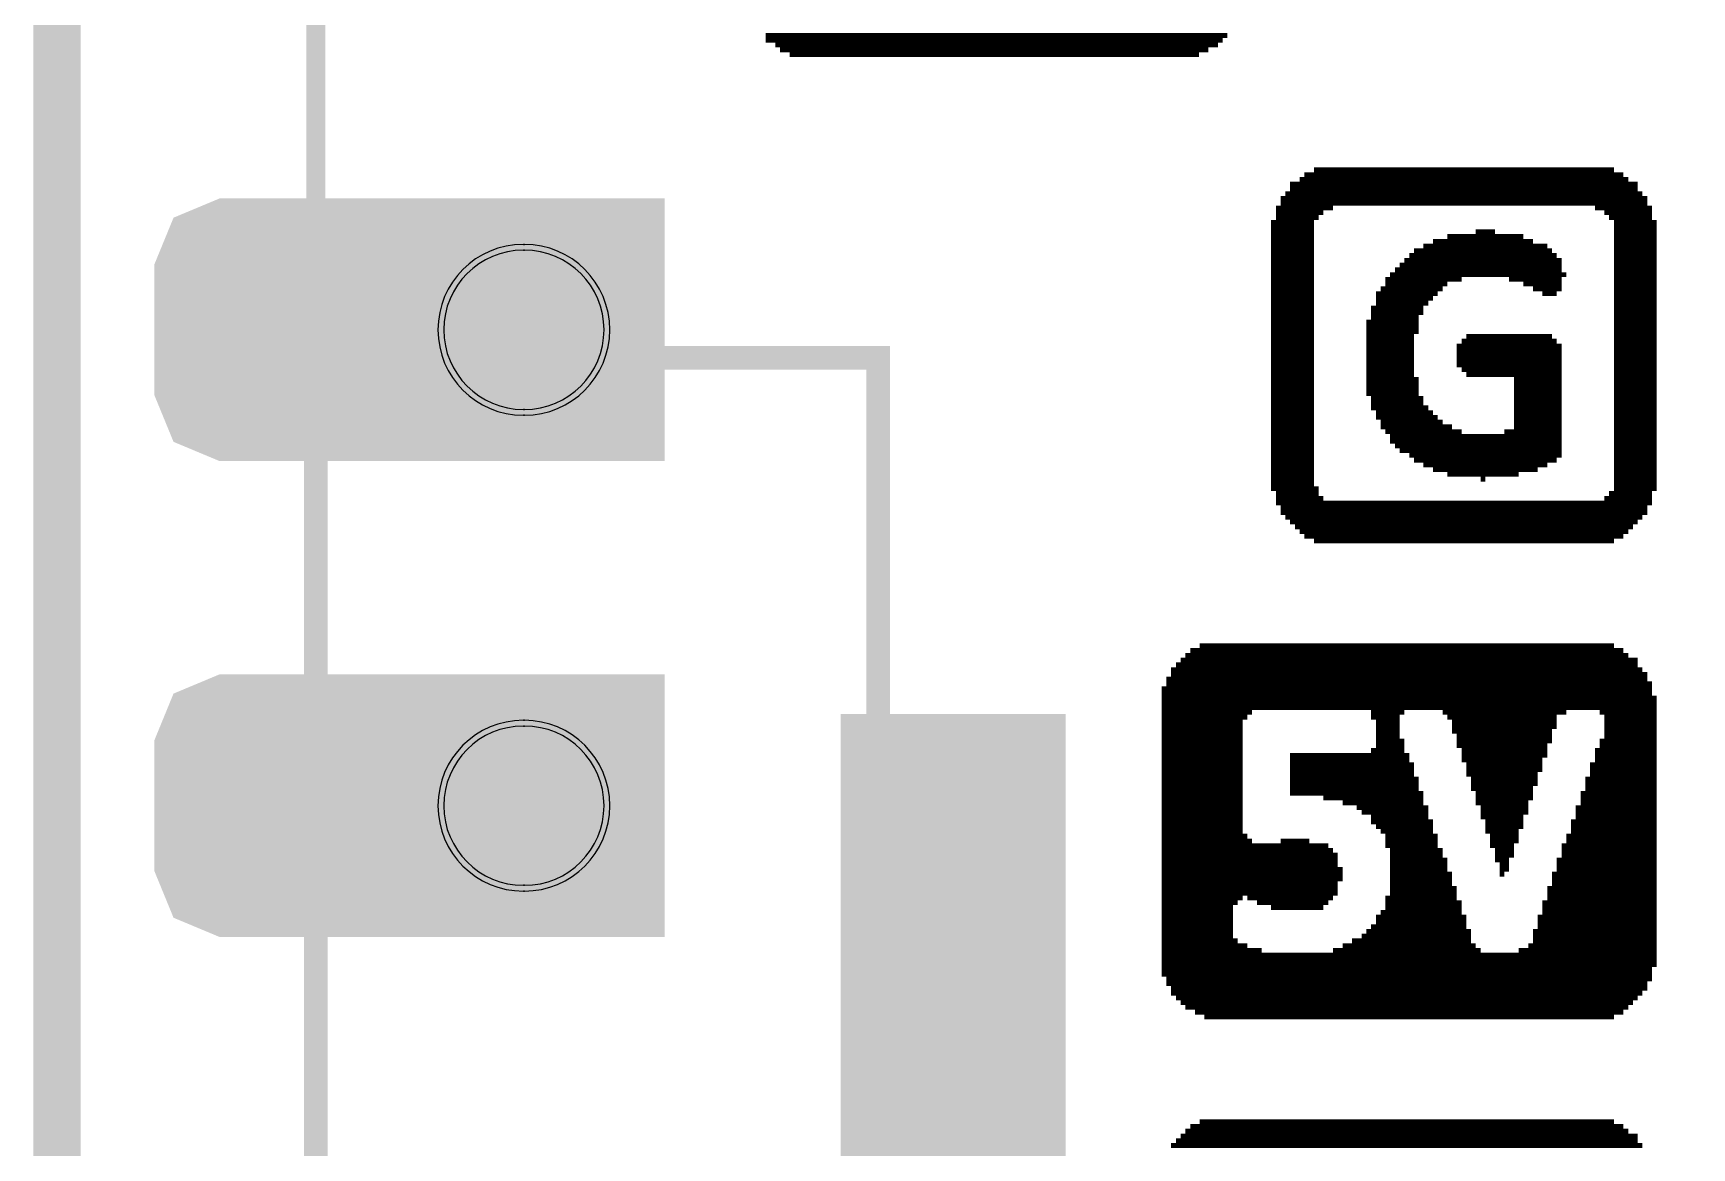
# Model space of a CAD drawing. Header units: millimetres. Extents: x -19 to 69, y -19.1 to 19.1.
# Drawn here: x 18.59 to 27.44, y -11.86 to -5.91 of the extents above; entities that cross this region are included whole.
import ezdxf

# ---------------------------------------------------------------- set-up
doc = ezdxf.new("R2010")
doc.units = ezdxf.units.MM
for name, color, linetype, true_color in [('BoardOutLine', 7, 'Continuous', 0xff00ff), ('BottomSolderMaskLayer', 7, 'Continuous', 0xaa00ff), ('Mechanical', 7, 'Continuous', 0xf022f0), ('Multi-Layer', 7, 'Continuous', 0xc0c0c0), ('TopLayer', 7, 'Continuous', 0xff0000), ('TopPasteMaskLayer', 7, 'Continuous', 0x808080), ('TopSilkLayer', 7, 'Continuous', 0xffcc00), ('TopSolderMaskLayer', 7, 'Continuous', 0x800080)]:
    doc.layers.add(name, color=color, linetype=linetype, true_color=true_color)

msp = doc.modelspace()

# ---------------------------------------------------------------- hatches: boundary and pattern name
at = {"layer": 'BottomSolderMaskLayer'}
for points in [[(20.4583, -6.7923), (21.9599, -6.7923), (21.9599, -8.1939), (20.4583, -8.1939)], [(20.4583, -9.3323), (21.9599, -9.3323), (21.9599, -10.7339), (20.4583, -10.7339)]]:
    msp.add_hatch(color=256, dxfattribs=at).paths.add_polyline_path(points)
at = {"layer": 'Multi-Layer'}
for points in [[(20.5091, -6.8431), (21.9091, -6.8431), (21.9091, -8.1431), (20.5091, -8.1431)], [(20.5091, -9.3831), (21.9091, -9.3831), (21.9091, -10.6831), (20.5091, -10.6831)]]:
    msp.add_hatch(color=256, dxfattribs=at).paths.add_polyline_path(points)
at = {"layer": 'TopLayer'}
for points in [[(19.2891, -7.168), (19.3842, -6.9382), (19.614, -6.843), (20.464, -6.843), (20.6939, -6.9382), (20.7891, -7.168), (20.7891, -7.818), (20.6939, -8.0478), (20.464, -8.143), (19.614, -8.143), (19.3842, -8.0478), (19.2891, -7.818)], [(19.2891, -9.708), (19.3842, -9.4782), (19.614, -9.383), (20.464, -9.383), (20.6939, -9.4782), (20.7891, -9.708), (20.7891, -10.358), (20.6939, -10.5878), (20.464, -10.683), (19.614, -10.683), (19.3842, -10.5878), (19.2891, -10.358)]]:
    msp.add_hatch(color=256, dxfattribs=at).paths.add_polyline_path(points)
at = {"layer": 'TopPasteMaskLayer'}
for points in [[(19.2891, -7.168), (19.3842, -6.9382), (19.614, -6.843), (20.464, -6.843), (20.6939, -6.9382), (20.7891, -7.168), (20.7891, -7.818), (20.6939, -8.0478), (20.464, -8.143), (19.614, -8.143), (19.3842, -8.0478), (19.2891, -7.818)], [(19.2891, -9.708), (19.3842, -9.4782), (19.614, -9.383), (20.464, -9.383), (20.6939, -9.4782), (20.7891, -9.708), (20.7891, -10.358), (20.6939, -10.5878), (20.464, -10.683), (19.614, -10.683), (19.3842, -10.5878), (19.2891, -10.358)]]:
    msp.add_hatch(color=256, dxfattribs=at).paths.add_polyline_path(points)
at = {"layer": 'TopSolderMaskLayer'}
for points in [[(19.2383, -7.1426), (19.3399, -6.8948), (19.5853, -6.7922), (20.4928, -6.7922), (20.7382, -6.8948), (20.8399, -7.1426), (20.8399, -7.8434), (20.7382, -8.0912), (20.4928, -8.1938), (19.5853, -8.1938), (19.3399, -8.0912), (19.2383, -7.8434)], [(20.4583, -6.7923), (21.9599, -6.7923), (21.9599, -8.1939), (20.4583, -8.1939)], [(19.2383, -9.6826), (19.3399, -9.4348), (19.5853, -9.3322), (20.4928, -9.3322), (20.7382, -9.4348), (20.8399, -9.6826), (20.8399, -10.3834), (20.7382, -10.6312), (20.4928, -10.7338), (19.5853, -10.7338), (19.3399, -10.6312), (19.2383, -10.3834)], [(20.4583, -9.3323), (21.9599, -9.3323), (21.9599, -10.7339), (20.4583, -10.7339)]]:
    msp.add_hatch(color=256, dxfattribs=at).paths.add_polyline_path(points)

# ---------------------------------------------------------------- linework, layer by layer
at = {"layer": 'BoardOutLine', "const_width": 0.254}
msp.add_lwpolyline([(18.718, 16.603), (40.7181, 16.603), (40.7181, -17.397), (18.718, -17.397), (18.718, 16.603)], close=True, dxfattribs=at)
at = {"layer": 'BottomSolderMaskLayer'}
for points in [[(21.2118, -7.0373), (21.2064, -7.0373)], [(21.2118, -7.949), (21.2064, -7.949)], [(21.2118, -9.5773), (21.2064, -9.5773)], [(21.2118, -10.489), (21.2064, -10.489)]]:
    msp.add_lwpolyline(points, close=True, dxfattribs=at)
for centre, start, end in [((21.2064, -7.4931), 90, 270), ((21.2118, -7.4931), 270, 90), ((21.2064, -10.0331), 90, 270), ((21.2118, -10.0331), 270, 90)]:
    msp.add_arc(centre, 0.4558, start, end, dxfattribs=at)
at = {"layer": 'Mechanical', "const_width": 1.2}
msp.add_lwpolyline([(23.4991, -15.743), (23.4991, -9.543)], dxfattribs=at)
at = {"layer": 'Multi-Layer'}
for points in [[(21.2117, -7.0681), (21.2066, -7.0681)], [(21.2117, -7.9181), (21.2066, -7.9181)], [(21.2117, -9.6081), (21.2066, -9.6081)], [(21.2117, -10.4581), (21.2066, -10.4581)]]:
    msp.add_lwpolyline(points, close=True, dxfattribs=at)
for centre, start, end in [((21.2066, -7.4931), 90, 270), ((21.2117, -7.4931), 270, 90), ((21.2066, -10.0331), 90, 270), ((21.2117, -10.0331), 270, 90)]:
    msp.add_arc(centre, 0.425, start, end, dxfattribs=at)
at = {"layer": 'TopSilkLayer'}
for points, const_width in [([(40.0991, -17.143), (40.0991, 14.857), (39.0991, 15.857), (37.5991, 15.857), (37.5991, 14.857), (35.5991, 14.857), (35.5991, 15.857), (30.0991, 15.857), (24.5991, 15.857), (24.5991, 14.857), (22.5991, 14.857), (22.5991, 15.857), (21.0991, 15.857), (20.099, 14.857), (20.099, -17.143)], 0.1), ([(22.4993, -5.9226), (24.9631, -5.9226)], 0.0254), ([(22.4993, -5.948), (24.9377, -5.948)], 0.0254), ([(22.5501, -5.9734), (24.9123, -5.9734)], 0.0254), ([(22.5754, -5.9988), (24.8614, -5.9988)], 0.0254), ([(22.6263, -6.0242), (24.8107, -6.0242)], 0.0254), ([(25.4245, -6.6396), (27.0247, -6.6396)], 0.0254), ([(25.2975, -6.7158), (27.1517, -6.7158)], 0.0254), ([(25.3483, -6.6904), (27.1009, -6.6904)], 0.0254), ([(25.3737, -6.665), (27.0755, -6.665)], 0.0254), ([(25.2467, -6.792), (27.2025, -6.792)], 0.0254), ([(25.2467, -6.8174), (27.2025, -6.8174)], 0.0254), ([(25.2721, -6.7666), (27.1771, -6.7666)], 0.0254), ([(25.2975, -6.7412), (27.1517, -6.7412)], 0.0254), ([(25.2213, -6.8428), (25.5261, -6.8428)], 0.0254), ([(25.2213, -6.8682), (25.4753, -6.8682)], 0.0254), ([(25.2213, -6.8936), (25.4499, -6.8936)], 0.0254), ([(26.9231, -6.8428), (27.2279, -6.8428)], 0.0254), ([(26.9739, -6.8682), (27.2279, -6.8682)], 0.0254), ([(26.9993, -6.8936), (27.2279, -6.8936)], 0.0254), ([(25.1959, -6.919), (25.4245, -6.919)], 0.0254), ([(25.1959, -6.9444), (25.4245, -6.9444)], 0.0254), ([(25.1959, -6.9698), (25.4245, -6.9698)], 0.0254), ([(25.1959, -6.9952), (25.4245, -6.9952)], 0.0254), ([(26.1357, -6.9952), (26.5421, -6.9952)], 0.0254), ([(26.2881, -6.9698), (26.3897, -6.9698)], 0.0254), ([(27.0247, -6.919), (27.2533, -6.919)], 0.0254), ([(27.0247, -6.9444), (27.2533, -6.9444)], 0.0254), ([(27.0247, -6.9698), (27.2533, -6.9698)], 0.0254), ([(27.0247, -6.9952), (27.2533, -6.9952)], 0.0254), ([(25.1959, -7.0206), (25.4245, -7.0206)], 0.0254), ([(25.1959, -7.046), (25.4245, -7.046)], 0.0254), ([(25.1959, -7.0714), (25.4245, -7.0714)], 0.0254), ([(25.9579, -7.0714), (26.6945, -7.0714)], 0.0254), ([(26.0087, -7.046), (26.6691, -7.046)], 0.0254), ([(26.0595, -7.0206), (26.5929, -7.0206)], 0.0254), ([(27.0247, -7.0206), (27.2533, -7.0206)], 0.0254), ([(27.0247, -7.046), (27.2533, -7.046)], 0.0254), ([(27.0247, -7.0714), (27.2533, -7.0714)], 0.0254), ([(25.1959, -7.0968), (25.4245, -7.0968)], 0.0254), ([(25.1959, -7.1222), (25.4245, -7.1222)], 0.0254), ([(25.1959, -7.1476), (25.4245, -7.1476)], 0.0254), ([(25.1959, -7.173), (25.4245, -7.173)], 0.0254), ([(25.8563, -7.173), (26.7453, -7.173)], 0.0254), ([(25.8817, -7.1476), (26.7453, -7.1476)], 0.0254), ([(25.9071, -7.1222), (26.7453, -7.1222)], 0.0254), ([(25.9325, -7.0968), (26.7199, -7.0968)], 0.0254), ([(27.0247, -7.0968), (27.2533, -7.0968)], 0.0254), ([(27.0247, -7.1222), (27.2533, -7.1222)], 0.0254), ([(27.0247, -7.1476), (27.2533, -7.1476)], 0.0254), ([(27.0247, -7.173), (27.2533, -7.173)], 0.0254), ([(25.1959, -7.1984), (25.4245, -7.1984)], 0.0254), ([(25.1959, -7.2238), (25.4245, -7.2238)], 0.0254), ([(25.1959, -7.2492), (25.4245, -7.2492)], 0.0254), ([(25.8055, -7.2238), (26.2119, -7.2238)], 0.0254), ([(25.8055, -7.2492), (26.1357, -7.2492)], 0.0254), ([(25.8309, -7.1984), (26.7707, -7.1984)], 0.0254), ([(26.4659, -7.2238), (26.7453, -7.2238)], 0.0254), ([(26.5421, -7.2492), (26.7453, -7.2492)], 0.0254), ([(27.0247, -7.1984), (27.2533, -7.1984)], 0.0254), ([(27.0247, -7.2238), (27.2533, -7.2238)], 0.0254), ([(27.0247, -7.2492), (27.2533, -7.2492)], 0.0254), ([(25.1959, -7.2746), (25.4245, -7.2746)], 0.0254), ([(25.1959, -7.3), (25.4245, -7.3)], 0.0254), ([(25.1959, -7.3254), (25.4245, -7.3254)], 0.0254), ([(25.1959, -7.3508), (25.4245, -7.3508)], 0.0254), ([(25.7547, -7.3), (26.0849, -7.3)], 0.0254), ([(25.7547, -7.3254), (26.0595, -7.3254)], 0.0254), ([(25.7547, -7.3508), (26.0341, -7.3508)], 0.0254), ([(25.7801, -7.2746), (26.1103, -7.2746)], 0.0254), ([(26.5929, -7.2746), (26.7453, -7.2746)], 0.0254), ([(26.6437, -7.3), (26.7199, -7.3)], 0.0254), ([(27.0247, -7.2746), (27.2533, -7.2746)], 0.0254), ([(27.0247, -7.3), (27.2533, -7.3)], 0.0254), ([(27.0247, -7.3254), (27.2533, -7.3254)], 0.0254), ([(27.0247, -7.3508), (27.2533, -7.3508)], 0.0254), ([(25.1959, -7.3762), (25.4245, -7.3762)], 0.0254), ([(25.1959, -7.4016), (25.4245, -7.4016)], 0.0254), ([(25.1959, -7.427), (25.4245, -7.427)], 0.0254), ([(25.7293, -7.3762), (26.0087, -7.3762)], 0.0254), ([(25.7293, -7.4016), (26.0087, -7.4016)], 0.0254), ([(25.7293, -7.427), (25.9833, -7.427)], 0.0254), ([(27.0247, -7.3762), (27.2533, -7.3762)], 0.0254), ([(27.0247, -7.4016), (27.2533, -7.4016)], 0.0254), ([(27.0247, -7.427), (27.2533, -7.427)], 0.0254), ([(25.1959, -7.4524), (25.4245, -7.4524)], 0.0254), ([(25.1959, -7.4778), (25.4245, -7.4778)], 0.0254), ([(25.1959, -7.5032), (25.4245, -7.5032)], 0.0254), ([(25.1959, -7.5286), (25.4245, -7.5286)], 0.0254), ([(25.7039, -7.4524), (25.9833, -7.4524)], 0.0254), ([(25.7039, -7.4778), (25.9833, -7.4778)], 0.0254), ([(25.7039, -7.5032), (25.9833, -7.5032)], 0.0254), ([(25.7039, -7.5286), (25.9579, -7.5286)], 0.0254), ([(26.2373, -7.5286), (26.6945, -7.5286)], 0.0254), ([(27.0247, -7.4524), (27.2533, -7.4524)], 0.0254), ([(27.0247, -7.4778), (27.2533, -7.4778)], 0.0254), ([(27.0247, -7.5032), (27.2533, -7.5032)], 0.0254), ([(27.0247, -7.5286), (27.2533, -7.5286)], 0.0254), ([(25.1959, -7.554), (25.4245, -7.554)], 0.0254), ([(25.1959, -7.5794), (25.4245, -7.5794)], 0.0254), ([(25.1959, -7.6048), (25.4245, -7.6048)], 0.0254), ([(25.7039, -7.554), (25.9579, -7.554)], 0.0254), ([(25.7039, -7.5794), (25.9579, -7.5794)], 0.0254), ([(25.7039, -7.6048), (25.9579, -7.6048)], 0.0254), ([(26.1865, -7.5794), (26.7453, -7.5794)], 0.0254), ([(26.1865, -7.6048), (26.7453, -7.6048)], 0.0254), ([(26.2119, -7.554), (26.7199, -7.554)], 0.0254), ([(27.0247, -7.554), (27.2533, -7.554)], 0.0254), ([(27.0247, -7.5794), (27.2533, -7.5794)], 0.0254), ([(27.0247, -7.6048), (27.2533, -7.6048)], 0.0254), ([(25.1959, -7.6302), (25.4245, -7.6302)], 0.0254), ([(25.1959, -7.6556), (25.4245, -7.6556)], 0.0254), ([(25.1959, -7.681), (25.4245, -7.681)], 0.0254), ([(25.1959, -7.7064), (25.4245, -7.7064)], 0.0254), ([(25.7039, -7.6302), (25.9579, -7.6302)], 0.0254), ([(25.7039, -7.6556), (25.9579, -7.6556)], 0.0254), ([(25.7039, -7.681), (25.9579, -7.681)], 0.0254), ([(25.7039, -7.7064), (25.9579, -7.7064)], 0.0254), ([(26.1865, -7.6302), (26.7453, -7.6302)], 0.0254), ([(26.1865, -7.6556), (26.7453, -7.6556)], 0.0254), ([(26.1865, -7.681), (26.7453, -7.681)], 0.0254), ([(26.2119, -7.7064), (26.7453, -7.7064)], 0.0254), ([(27.0247, -7.6302), (27.2533, -7.6302)], 0.0254), ([(27.0247, -7.6556), (27.2533, -7.6556)], 0.0254), ([(27.0247, -7.681), (27.2533, -7.681)], 0.0254), ([(27.0247, -7.7064), (27.2533, -7.7064)], 0.0254), ([(25.1959, -7.7318), (25.4245, -7.7318)], 0.0254), ([(25.1959, -7.7572), (25.4245, -7.7572)], 0.0254), ([(25.1959, -7.7826), (25.4245, -7.7826)], 0.0254), ([(25.7039, -7.7318), (25.9579, -7.7318)], 0.0254), ([(25.7039, -7.7572), (25.9833, -7.7572)], 0.0254), ([(25.7039, -7.7826), (25.9833, -7.7826)], 0.0254), ([(26.2373, -7.7318), (26.7453, -7.7318)], 0.0254), ([(26.4913, -7.7572), (26.7453, -7.7572)], 0.0254), ([(26.4913, -7.7826), (26.7453, -7.7826)], 0.0254), ([(27.0247, -7.7318), (27.2533, -7.7318)], 0.0254), ([(27.0247, -7.7572), (27.2533, -7.7572)], 0.0254), ([(27.0247, -7.7826), (27.2533, -7.7826)], 0.0254), ([(25.1959, -7.808), (25.4245, -7.808)], 0.0254), ([(25.1959, -7.8334), (25.4245, -7.8334)], 0.0254), ([(25.1959, -7.8588), (25.4245, -7.8588)], 0.0254), ([(25.1959, -7.8842), (25.4245, -7.8842)], 0.0254), ([(25.7039, -7.808), (25.9833, -7.808)], 0.0254), ([(25.7039, -7.8334), (25.9833, -7.8334)], 0.0254), ([(25.7293, -7.8588), (26.0087, -7.8588)], 0.0254), ([(25.7293, -7.8842), (26.0087, -7.8842)], 0.0254), ([(26.4913, -7.808), (26.7453, -7.808)], 0.0254), ([(26.4913, -7.8334), (26.7453, -7.8334)], 0.0254), ([(26.4913, -7.8588), (26.7453, -7.8588)], 0.0254), ([(26.4913, -7.8842), (26.7453, -7.8842)], 0.0254), ([(27.0247, -7.808), (27.2533, -7.808)], 0.0254), ([(27.0247, -7.8334), (27.2533, -7.8334)], 0.0254), ([(27.0247, -7.8588), (27.2533, -7.8588)], 0.0254), ([(27.0247, -7.8842), (27.2533, -7.8842)], 0.0254), ([(25.1959, -7.9096), (25.4245, -7.9096)], 0.0254), ([(25.1959, -7.935), (25.4245, -7.935)], 0.0254), ([(25.1959, -7.9604), (25.4245, -7.9604)], 0.0254), ([(25.7293, -7.9096), (26.0341, -7.9096)], 0.0254), ([(25.7547, -7.935), (26.0595, -7.935)], 0.0254), ([(25.7547, -7.9604), (26.0849, -7.9604)], 0.0254), ([(26.4913, -7.9096), (26.7453, -7.9096)], 0.0254), ([(26.4913, -7.935), (26.7453, -7.935)], 0.0254), ([(26.4913, -7.9604), (26.7453, -7.9604)], 0.0254), ([(27.0247, -7.9096), (27.2533, -7.9096)], 0.0254), ([(27.0247, -7.935), (27.2533, -7.935)], 0.0254), ([(27.0247, -7.9604), (27.2533, -7.9604)], 0.0254), ([(25.1959, -7.9858), (25.4245, -7.9858)], 0.0254), ([(25.1959, -8.0112), (25.4245, -8.0112)], 0.0254), ([(25.1959, -8.0366), (25.4245, -8.0366)], 0.0254), ([(25.1959, -8.062), (25.4245, -8.062)], 0.0254), ([(25.7801, -7.9858), (26.1103, -7.9858)], 0.0254), ([(25.7801, -8.0112), (26.1611, -8.0112)], 0.0254), ([(25.8055, -8.0366), (26.2119, -8.0366)], 0.0254), ([(25.8309, -8.062), (26.7453, -8.062)], 0.0254), ([(26.4405, -8.0366), (26.7453, -8.0366)], 0.0254), ([(26.4913, -7.9858), (26.7453, -7.9858)], 0.0254), ([(26.4913, -8.0112), (26.7453, -8.0112)], 0.0254), ([(27.0247, -7.9858), (27.2533, -7.9858)], 0.0254), ([(27.0247, -8.0112), (27.2533, -8.0112)], 0.0254), ([(27.0247, -8.0366), (27.2533, -8.0366)], 0.0254), ([(27.0247, -8.062), (27.2533, -8.062)], 0.0254), ([(25.1959, -8.0874), (25.4245, -8.0874)], 0.0254), ([(25.1959, -8.1128), (25.4245, -8.1128)], 0.0254), ([(25.1959, -8.1382), (25.4245, -8.1382)], 0.0254), ([(25.8309, -8.0874), (26.7453, -8.0874)], 0.0254), ([(25.8563, -8.1128), (26.7453, -8.1128)], 0.0254), ([(25.8817, -8.1382), (26.7453, -8.1382)], 0.0254), ([(27.0247, -8.0874), (27.2533, -8.0874)], 0.0254), ([(27.0247, -8.1128), (27.2533, -8.1128)], 0.0254), ([(27.0247, -8.1382), (27.2533, -8.1382)], 0.0254), ([(25.1959, -8.1636), (25.4245, -8.1636)], 0.0254), ([(25.1959, -8.189), (25.4245, -8.189)], 0.0254), ([(25.1959, -8.2144), (25.4245, -8.2144)], 0.0254), ([(25.1959, -8.2398), (25.4245, -8.2398)], 0.0254), ([(25.9325, -8.1636), (26.7453, -8.1636)], 0.0254), ([(25.9579, -8.189), (26.7199, -8.189)], 0.0254), ([(26.0087, -8.2144), (26.6691, -8.2144)], 0.0254), ([(26.0595, -8.2398), (26.6183, -8.2398)], 0.0254), ([(27.0247, -8.1636), (27.2533, -8.1636)], 0.0254), ([(27.0247, -8.189), (27.2533, -8.189)], 0.0254), ([(27.0247, -8.2144), (27.2533, -8.2144)], 0.0254), ([(27.0247, -8.2398), (27.2533, -8.2398)], 0.0254), ([(25.1959, -8.2652), (25.4245, -8.2652)], 0.0254), ([(25.1959, -8.2906), (25.4245, -8.2906)], 0.0254), ([(25.1959, -8.316), (25.4245, -8.316)], 0.0254), ([(26.1357, -8.2652), (26.5167, -8.2652)], 0.0254), ([(26.3135, -8.2906), (26.3389, -8.2906)], 0.0254), ([(27.0247, -8.2652), (27.2533, -8.2652)], 0.0254), ([(27.0247, -8.2906), (27.2533, -8.2906)], 0.0254), ([(27.0247, -8.316), (27.2533, -8.316)], 0.0254), ([(25.1959, -8.3414), (25.4499, -8.3414)], 0.0254), ([(25.2213, -8.3668), (25.4499, -8.3668)], 0.0254), ([(25.2213, -8.3922), (25.4753, -8.3922)], 0.0254), ([(25.2213, -8.4176), (27.2279, -8.4176)], 0.0254), ([(26.9739, -8.3922), (27.2279, -8.3922)], 0.0254), ([(26.9993, -8.3668), (27.2279, -8.3668)], 0.0254), ([(27.0247, -8.3414), (27.2533, -8.3414)], 0.0254), ([(25.2467, -8.443), (27.2025, -8.443)], 0.0254), ([(25.2467, -8.4684), (27.2025, -8.4684)], 0.0254), ([(25.2721, -8.4938), (27.1771, -8.4938)], 0.0254), ([(25.2975, -8.5192), (27.1517, -8.5192)], 0.0254), ([(25.3229, -8.5446), (27.1263, -8.5446)], 0.0254), ([(25.3483, -8.57), (27.1009, -8.57)], 0.0254), ([(25.3737, -8.5954), (27.0755, -8.5954)], 0.0254), ([(25.4245, -8.6208), (27.0247, -8.6208)], 0.0254), ([(24.7641, -9.205), (27.0755, -9.205)], 0.0254), ([(24.8149, -9.1796), (27.0247, -9.1796)], 0.0254), ([(24.6879, -9.2812), (27.1517, -9.2812)], 0.0254), ([(24.7133, -9.2558), (27.1517, -9.2558)], 0.0254), ([(24.7387, -9.2304), (27.1009, -9.2304)], 0.0254), ([(24.6371, -9.3574), (27.2025, -9.3574)], 0.0254), ([(24.6371, -9.3828), (27.2279, -9.3828)], 0.0254), ([(24.6625, -9.3066), (27.1771, -9.3066)], 0.0254), ([(24.6625, -9.332), (27.2025, -9.332)], 0.0254), ([(24.6117, -9.4082), (27.2279, -9.4082)], 0.0254), ([(24.6117, -9.4336), (27.2279, -9.4336)], 0.0254), ([(24.6117, -9.459), (27.2533, -9.459)], 0.0254), ([(24.6117, -9.4844), (27.2533, -9.4844)], 0.0254), ([(24.6117, -9.5098), (27.2533, -9.5098)], 0.0254), ([(24.6117, -9.5352), (25.0943, -9.5352)], 0.0254), ([(24.6117, -9.5606), (25.0689, -9.5606)], 0.0254), ([(25.7293, -9.5352), (25.9071, -9.5352)], 0.0254), ([(25.7293, -9.5606), (25.8817, -9.5606)], 0.0254), ([(26.1103, -9.5352), (26.7707, -9.5352)], 0.0254), ([(26.1357, -9.5606), (26.7199, -9.5606)], 0.0254), ([(26.9485, -9.5352), (27.2533, -9.5352)], 0.0254), ([(26.9739, -9.5606), (27.2533, -9.5606)], 0.0254), ([(24.6117, -9.586), (25.0435, -9.586)], 0.0254), ([(24.6117, -9.6114), (25.0435, -9.6114)], 0.0254), ([(24.6117, -9.6368), (25.0435, -9.6368)], 0.0254), ([(25.7547, -9.586), (25.8817, -9.586)], 0.0254), ([(25.7547, -9.6114), (25.8817, -9.6114)], 0.0254), ([(25.7547, -9.6368), (25.8817, -9.6368)], 0.0254), ([(26.1611, -9.586), (26.7199, -9.586)], 0.0254), ([(26.1611, -9.6114), (26.7199, -9.6114)], 0.0254), ([(26.1611, -9.6368), (26.6945, -9.6368)], 0.0254), ([(26.9739, -9.586), (27.2533, -9.586)], 0.0254), ([(26.9739, -9.6114), (27.2533, -9.6114)], 0.0254), ([(26.9739, -9.6368), (27.2533, -9.6368)], 0.0254), ([(24.6117, -9.6622), (25.0435, -9.6622)], 0.0254), ([(24.6117, -9.6876), (25.0435, -9.6876)], 0.0254), ([(24.6117, -9.713), (25.0435, -9.713)], 0.0254), ([(24.6117, -9.7384), (25.0435, -9.7384)], 0.0254), ([(25.7293, -9.7384), (25.9071, -9.7384)], 0.0254), ([(25.7547, -9.6622), (25.8817, -9.6622)], 0.0254), ([(25.7547, -9.6876), (25.9071, -9.6876)], 0.0254), ([(25.7547, -9.713), (25.9071, -9.713)], 0.0254), ([(26.1865, -9.6622), (26.6945, -9.6622)], 0.0254), ([(26.1865, -9.6876), (26.6945, -9.6876)], 0.0254), ([(26.1865, -9.713), (26.6691, -9.713)], 0.0254), ([(26.2119, -9.7384), (26.6691, -9.7384)], 0.0254), ([(26.9231, -9.7384), (27.2533, -9.7384)], 0.0254), ([(26.9485, -9.6876), (27.2533, -9.6876)], 0.0254), ([(26.9485, -9.713), (27.2533, -9.713)], 0.0254), ([(26.9739, -9.6622), (27.2533, -9.6622)], 0.0254), ([(24.6117, -9.7638), (25.0435, -9.7638)], 0.0254), ([(24.6117, -9.7892), (25.0435, -9.7892)], 0.0254), ([(24.6117, -9.8146), (25.0435, -9.8146)], 0.0254), ([(25.2975, -9.7638), (25.9325, -9.7638)], 0.0254), ([(25.2975, -9.7892), (25.9325, -9.7892)], 0.0254), ([(25.2975, -9.8146), (25.9579, -9.8146)], 0.0254), ([(26.2119, -9.7638), (26.6691, -9.7638)], 0.0254), ([(26.2119, -9.7892), (26.6437, -9.7892)], 0.0254), ([(26.2373, -9.8146), (26.6437, -9.8146)], 0.0254), ([(26.8977, -9.8146), (27.2533, -9.8146)], 0.0254), ([(26.9231, -9.7638), (27.2533, -9.7638)], 0.0254), ([(26.9231, -9.7892), (27.2533, -9.7892)], 0.0254), ([(24.6117, -9.84), (25.0435, -9.84)], 0.0254), ([(24.6117, -9.8654), (25.0435, -9.8654)], 0.0254), ([(24.6117, -9.8908), (25.0435, -9.8908)], 0.0254), ([(24.6117, -9.9162), (25.0435, -9.9162)], 0.0254), ([(25.2975, -9.84), (25.9579, -9.84)], 0.0254), ([(25.2975, -9.8654), (25.9579, -9.8654)], 0.0254), ([(25.2975, -9.8908), (25.9833, -9.8908)], 0.0254), ([(25.2975, -9.9162), (25.9833, -9.9162)], 0.0254), ([(26.2373, -9.84), (26.6437, -9.84)], 0.0254), ([(26.2373, -9.8654), (26.6183, -9.8654)], 0.0254), ([(26.2627, -9.8908), (26.6183, -9.8908)], 0.0254), ([(26.2627, -9.9162), (26.6183, -9.9162)], 0.0254), ([(26.8723, -9.8908), (27.2533, -9.8908)], 0.0254), ([(26.8723, -9.9162), (27.2533, -9.9162)], 0.0254), ([(26.8977, -9.84), (27.2533, -9.84)], 0.0254), ([(26.8977, -9.8654), (27.2533, -9.8654)], 0.0254), ([(24.6117, -9.9416), (25.0435, -9.9416)], 0.0254), ([(24.6117, -9.967), (25.0435, -9.967)], 0.0254), ([(24.6117, -9.9924), (25.0435, -9.9924)], 0.0254), ([(25.2975, -9.9416), (25.9833, -9.9416)], 0.0254), ([(25.2975, -9.967), (26.0087, -9.967)], 0.0254), ([(25.4753, -9.9924), (26.0087, -9.9924)], 0.0254), ([(26.2627, -9.9416), (26.5929, -9.9416)], 0.0254), ([(26.2881, -9.967), (26.5929, -9.967)], 0.0254), ([(26.2881, -9.9924), (26.5929, -9.9924)], 0.0254), ([(26.8469, -9.967), (27.2533, -9.967)], 0.0254), ([(26.8469, -9.9924), (27.2533, -9.9924)], 0.0254), ([(26.8723, -9.9416), (27.2533, -9.9416)], 0.0254), ([(24.6117, -10.0178), (25.0435, -10.0178)], 0.0254), ([(24.6117, -10.0432), (25.0435, -10.0432)], 0.0254), ([(24.6117, -10.0686), (25.0435, -10.0686)], 0.0254), ([(24.6117, -10.094), (25.0435, -10.094)], 0.0254), ([(25.5769, -10.0178), (26.0087, -10.0178)], 0.0254), ([(25.6531, -10.0432), (26.0341, -10.0432)], 0.0254), ([(25.6785, -10.0686), (26.0341, -10.0686)], 0.0254), ([(25.7293, -10.094), (26.0341, -10.094)], 0.0254), ([(26.2881, -10.0178), (26.5675, -10.0178)], 0.0254), ([(26.3135, -10.0432), (26.5675, -10.0432)], 0.0254), ([(26.3135, -10.0686), (26.5675, -10.0686)], 0.0254), ([(26.3135, -10.094), (26.5421, -10.094)], 0.0254), ([(26.8215, -10.0432), (27.2533, -10.0432)], 0.0254), ([(26.8215, -10.0686), (27.2533, -10.0686)], 0.0254), ([(26.8215, -10.094), (27.2533, -10.094)], 0.0254), ([(26.8469, -10.0178), (27.2533, -10.0178)], 0.0254), ([(24.6117, -10.1194), (25.0435, -10.1194)], 0.0254), ([(24.6117, -10.1448), (25.0435, -10.1448)], 0.0254), ([(24.6117, -10.1702), (25.0435, -10.1702)], 0.0254), ([(25.7293, -10.1194), (26.0595, -10.1194)], 0.0254), ([(25.7547, -10.1448), (26.0595, -10.1448)], 0.0254), ([(25.7801, -10.1702), (26.0595, -10.1702)], 0.0254), ([(26.3389, -10.1194), (26.5421, -10.1194)], 0.0254), ([(26.3389, -10.1448), (26.5421, -10.1448)], 0.0254), ([(26.3389, -10.1702), (26.5167, -10.1702)], 0.0254), ([(26.7961, -10.1194), (27.2533, -10.1194)], 0.0254), ([(26.7961, -10.1448), (27.2533, -10.1448)], 0.0254), ([(26.7961, -10.1702), (27.2533, -10.1702)], 0.0254), ([(24.6117, -10.1956), (25.0689, -10.1956)], 0.0254), ([(24.6117, -10.221), (25.0943, -10.221)], 0.0254), ([(24.6117, -10.2464), (25.5007, -10.2464)], 0.0254), ([(24.6117, -10.2718), (25.5261, -10.2718)], 0.0254), ([(25.2467, -10.221), (25.3991, -10.221)], 0.0254), ([(25.8055, -10.1956), (26.0849, -10.1956)], 0.0254), ([(25.8055, -10.221), (26.0849, -10.221)], 0.0254), ([(25.8055, -10.2464), (26.0849, -10.2464)], 0.0254), ([(25.8309, -10.2718), (26.1103, -10.2718)], 0.0254), ([(26.3643, -10.1956), (26.5167, -10.1956)], 0.0254), ([(26.3643, -10.221), (26.5167, -10.221)], 0.0254), ([(26.3643, -10.2464), (26.4913, -10.2464)], 0.0254), ([(26.3897, -10.2718), (26.4913, -10.2718)], 0.0254), ([(26.7453, -10.2464), (27.2533, -10.2464)], 0.0254), ([(26.7453, -10.2718), (27.2533, -10.2718)], 0.0254), ([(26.7707, -10.1956), (27.2533, -10.1956)], 0.0254), ([(26.7707, -10.221), (27.2533, -10.221)], 0.0254), ([(24.6117, -10.2972), (25.5515, -10.2972)], 0.0254), ([(24.6117, -10.3226), (25.5515, -10.3226)], 0.0254), ([(24.6117, -10.348), (25.5515, -10.348)], 0.0254), ([(25.8309, -10.2972), (26.1103, -10.2972)], 0.0254), ([(25.8309, -10.3226), (26.1357, -10.3226)], 0.0254), ([(25.8309, -10.348), (26.1357, -10.348)], 0.0254), ([(26.3897, -10.2972), (26.4913, -10.2972)], 0.0254), ([(26.3897, -10.3226), (26.4659, -10.3226)], 0.0254), ([(26.4151, -10.348), (26.4659, -10.348)], 0.0254), ([(26.7199, -10.3226), (27.2533, -10.3226)], 0.0254), ([(26.7199, -10.348), (27.2533, -10.348)], 0.0254), ([(26.7453, -10.2972), (27.2533, -10.2972)], 0.0254), ([(24.6117, -10.3734), (25.5769, -10.3734)], 0.0254), ([(24.6117, -10.3988), (25.5769, -10.3988)], 0.0254), ([(24.6117, -10.4242), (25.5769, -10.4242)], 0.0254), ([(24.6117, -10.4496), (25.5515, -10.4496)], 0.0254), ([(25.8309, -10.3734), (26.1357, -10.3734)], 0.0254), ([(25.8309, -10.3988), (26.1611, -10.3988)], 0.0254), ([(25.8309, -10.4242), (26.1611, -10.4242)], 0.0254), ([(25.8309, -10.4496), (26.1611, -10.4496)], 0.0254), ([(26.4151, -10.3734), (26.4659, -10.3734)], 0.0254), ([(26.4151, -10.3988), (26.4405, -10.3988)], 0.0254), ([(26.6945, -10.3988), (27.2533, -10.3988)], 0.0254), ([(26.6945, -10.4242), (27.2533, -10.4242)], 0.0254), ([(26.6945, -10.4496), (27.2533, -10.4496)], 0.0254), ([(26.7199, -10.3734), (27.2533, -10.3734)], 0.0254), ([(24.6117, -10.475), (25.5515, -10.475)], 0.0254), ([(24.6117, -10.5004), (25.5515, -10.5004)], 0.0254), ([(24.6117, -10.5258), (25.0435, -10.5258)], 0.0254), ([(25.0689, -10.5258), (25.5261, -10.5258)], 0.0254), ([(25.8055, -10.5258), (26.1865, -10.5258)], 0.0254), ([(25.8309, -10.475), (26.1865, -10.475)], 0.0254), ([(25.8309, -10.5004), (26.1865, -10.5004)], 0.0254), ([(26.6691, -10.475), (27.2533, -10.475)], 0.0254), ([(26.6691, -10.5004), (27.2533, -10.5004)], 0.0254), ([(26.6691, -10.5258), (27.2533, -10.5258)], 0.0254), ([(24.6117, -10.5512), (25.0181, -10.5512)], 0.0254), ([(24.6117, -10.5766), (24.9927, -10.5766)], 0.0254), ([(24.6117, -10.602), (24.9927, -10.602)], 0.0254), ([(24.6117, -10.6274), (24.9927, -10.6274)], 0.0254), ([(25.1197, -10.5512), (25.5007, -10.5512)], 0.0254), ([(25.1959, -10.5766), (25.4753, -10.5766)], 0.0254), ([(25.7547, -10.6274), (26.2373, -10.6274)], 0.0254), ([(25.7801, -10.602), (26.2119, -10.602)], 0.0254), ([(25.8055, -10.5512), (26.2119, -10.5512)], 0.0254), ([(25.8055, -10.5766), (26.2119, -10.5766)], 0.0254), ([(26.6183, -10.6274), (27.2533, -10.6274)], 0.0254), ([(26.6437, -10.5512), (27.2533, -10.5512)], 0.0254), ([(26.6437, -10.5766), (27.2533, -10.5766)], 0.0254), ([(26.6437, -10.602), (27.2533, -10.602)], 0.0254), ([(24.6117, -10.6528), (24.9927, -10.6528)], 0.0254), ([(24.6117, -10.6782), (24.9927, -10.6782)], 0.0254), ([(24.6117, -10.7036), (24.9927, -10.7036)], 0.0254), ([(25.7039, -10.7036), (26.2627, -10.7036)], 0.0254), ([(25.7293, -10.6782), (26.2373, -10.6782)], 0.0254), ([(25.7547, -10.6528), (26.2373, -10.6528)], 0.0254), ([(26.5929, -10.7036), (27.2533, -10.7036)], 0.0254), ([(26.6183, -10.6528), (27.2533, -10.6528)], 0.0254), ([(26.6183, -10.6782), (27.2533, -10.6782)], 0.0254), ([(24.6117, -10.729), (24.9927, -10.729)], 0.0254), ([(24.6117, -10.7544), (25.0181, -10.7544)], 0.0254), ([(24.6117, -10.7798), (25.0689, -10.7798)], 0.0254), ([(24.6117, -10.8052), (25.1451, -10.8052)], 0.0254), ([(25.5261, -10.8052), (26.3135, -10.8052)], 0.0254), ([(25.5769, -10.7798), (26.2881, -10.7798)], 0.0254), ([(25.6277, -10.7544), (26.2627, -10.7544)], 0.0254), ([(25.6785, -10.729), (26.2627, -10.729)], 0.0254), ([(26.5167, -10.8052), (27.2533, -10.8052)], 0.0254), ([(26.5675, -10.7798), (27.2533, -10.7798)], 0.0254), ([(26.5929, -10.729), (27.2533, -10.729)], 0.0254), ([(26.5929, -10.7544), (27.2533, -10.7544)], 0.0254), ([(24.6117, -10.8306), (27.2533, -10.8306)], 0.0254), ([(24.6117, -10.856), (27.2533, -10.856)], 0.0254), ([(24.6117, -10.8814), (27.2533, -10.8814)], 0.0254), ([(24.6117, -10.9068), (27.2279, -10.9068)], 0.0254), ([(24.6117, -10.9322), (27.2279, -10.9322)], 0.0254), ([(24.6371, -10.9576), (27.2279, -10.9576)], 0.0254), ([(24.6371, -10.983), (27.2025, -10.983)], 0.0254), ([(24.6625, -11.0084), (27.2025, -11.0084)], 0.0254), ([(24.6625, -11.0338), (27.1771, -11.0338)], 0.0254), ([(24.6879, -11.0592), (27.1517, -11.0592)], 0.0254), ([(24.7133, -11.0846), (27.1263, -11.0846)], 0.0254), ([(24.7387, -11.11), (27.1009, -11.11)], 0.0254), ([(24.7895, -11.1354), (27.0755, -11.1354)], 0.0254), ([(24.8403, -11.1608), (27.0247, -11.1608)], 0.0254), ([(24.7387, -11.7704), (27.1009, -11.7704)], 0.0254), ([(24.7641, -11.745), (27.0755, -11.745)], 0.0254), ([(24.8149, -11.7196), (27.0247, -11.7196)], 0.0254), ([(24.6625, -11.8466), (27.1771, -11.8466)], 0.0254), ([(24.6879, -11.8212), (27.1517, -11.8212)], 0.0254), ([(24.7133, -11.7958), (27.1517, -11.7958)], 0.0254)]:
    msp.add_lwpolyline(points, dxfattribs=dict(at, const_width=const_width))
at = {"layer": 'TopSilkLayer', "const_width": 0.127}
msp.add_lwpolyline([(23.0991, -17.643), (23.0991, -7.643), (20.099, -7.643), (20.0991, -17.643), (23.0991, -17.643)], close=True, dxfattribs=at)
at = {"layer": 'TopSolderMaskLayer'}
for points in [[(21.2118, -7.0373), (21.2064, -7.0373)], [(21.2118, -7.949), (21.2064, -7.949)], [(21.2118, -9.5773), (21.2064, -9.5773)], [(21.2118, -10.489), (21.2064, -10.489)]]:
    msp.add_lwpolyline(points, close=True, dxfattribs=at)
for centre, start, end in [((21.2064, -7.4931), 90, 270), ((21.2118, -7.4931), 270, 90), ((21.2064, -10.0331), 90, 270), ((21.2118, -10.0331), 270, 90)]:
    msp.add_arc(centre, 0.4558, start, end, dxfattribs=at)

doc.saveas('drawing.dxf')
